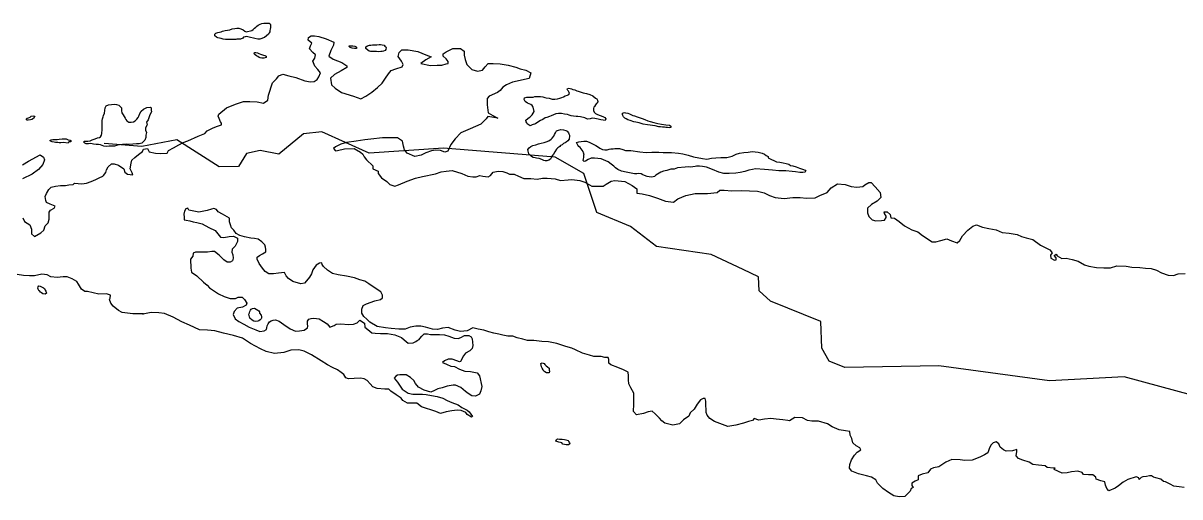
# Model space of a CAD drawing. Header units: metres. Extents: x 13.21 to 19.52, y 42.14 to 46.62.
# Drawn here: x 17.3293 to 17.4799, y 42.7456 to 42.8073 of the extents above; entities that cross this region are included whole.
import ezdxf

# ---------------------------------------------------------------- set-up
doc = ezdxf.new("R2010")
doc.units = ezdxf.units.M
doc.header["$MEASUREMENT"] = 0
doc.layers.add('CESTE', color=5, linetype='Continuous')
doc.layers.add('hr', color=9, linetype='Continuous')

msp = doc.modelspace()

# ---------------------------------------------------------------- linework, layer by layer
at = {"layer": 'CESTE'}
msp.add_lwpolyline([(17.48397, 42.75814), (17.47258, 42.76123), (17.46286, 42.76072), (17.44847, 42.76266), (17.43625, 42.76244), (17.4342, 42.76325), (17.43323, 42.76496), (17.43311, 42.76843), (17.42658, 42.77106), (17.42508, 42.7724), (17.42499, 42.77422), (17.423, 42.7752), (17.41885, 42.77717), (17.41171, 42.7782), (17.40832, 42.78079), (17.40398, 42.78262), (17.40227, 42.7877), (17.39855, 42.78982), (17.38401, 42.79099), (17.37431, 42.79034), (17.36818, 42.79313), (17.36576, 42.79286), (17.36256, 42.79021), (17.36014, 42.7907), (17.35835, 42.79032), (17.35732, 42.78862), (17.3548, 42.78858), (17.34929, 42.79209), (17.34473, 42.7912), (17.33981, 42.79162)], dxfattribs=at)
at = {"layer": 'hr'}
for points in [[(17.35886, 42.80626), (17.35907, 42.80633), (17.35924, 42.80643), (17.35939, 42.80661), (17.35956, 42.80673), (17.35972, 42.80687), (17.35989, 42.80701), (17.36013, 42.80716), (17.36034, 42.80723), (17.36062, 42.80726), (17.36089, 42.80727), (17.3613, 42.80727), (17.36143, 42.80719), (17.3615, 42.80704), (17.3615, 42.80689), (17.3615, 42.80669), (17.36144, 42.80648), (17.3614, 42.8063), (17.36139, 42.80615), (17.36132, 42.806), (17.36124, 42.80585), (17.36097, 42.80564), (17.3607, 42.8054), (17.36011, 42.8052), (17.35983, 42.8052), (17.35944, 42.80526), (17.35926, 42.80533), (17.35889, 42.80542), (17.35869, 42.80546), (17.35853, 42.80549), (17.35832, 42.80554), (17.35817, 42.8055), (17.35796, 42.80543), (17.35786, 42.80531), (17.35757, 42.80519), (17.35731, 42.80518), (17.35711, 42.80517), (17.35695, 42.80515), (17.3566, 42.80515), (17.35636, 42.80513), (17.35583, 42.80516), (17.35562, 42.80516), (17.35534, 42.80518), (17.35505, 42.80526), (17.35483, 42.8053), (17.35462, 42.80535), (17.35444, 42.80546), (17.35423, 42.80562), (17.35423, 42.80583), (17.35438, 42.80596), (17.35462, 42.80604), (17.35483, 42.80611), (17.35504, 42.80616), (17.35524, 42.80622), (17.35558, 42.80633), (17.35588, 42.80636), (17.3562, 42.80642), (17.35648, 42.80651), (17.35682, 42.80659), (17.3571, 42.80661), (17.35738, 42.8066), (17.35764, 42.80654), (17.35794, 42.8064), (17.35816, 42.80623), (17.35831, 42.80615), (17.3585, 42.80617), (17.35886, 42.80626)], [(17.3724, 42.80397), (17.37209, 42.80402), (17.37185, 42.80408), (17.3717, 42.80421), (17.37174, 42.80433), (17.37203, 42.80433), (17.37219, 42.8043), (17.37244, 42.80428), (17.37261, 42.8042), (17.37272, 42.80411), (17.37263, 42.80399), (17.3724, 42.80397)], [(17.37414, 42.80375), (17.3739, 42.80398), (17.37391, 42.8042), (17.3741, 42.80433), (17.37438, 42.80441), (17.37454, 42.80442), (17.37474, 42.80446), (17.37509, 42.80443), (17.37534, 42.80444), (17.37561, 42.80448), (17.3758, 42.80449), (17.37602, 42.80445), (17.37627, 42.8044), (17.37635, 42.80429), (17.37649, 42.80419), (17.37655, 42.80408), (17.37648, 42.80385), (17.37642, 42.8037), (17.37618, 42.80364), (17.37601, 42.8036), (17.37586, 42.80357), (17.37553, 42.80355), (17.37529, 42.80359), (17.37509, 42.80358), (17.37479, 42.80358), (17.37449, 42.80359), (17.37432, 42.80364), (17.37414, 42.80375)], [(17.36018, 42.80325), (17.36056, 42.80312), (17.36076, 42.80304), (17.36092, 42.80296), (17.3609, 42.8028), (17.36061, 42.8027), (17.36037, 42.80271), (17.36015, 42.80275), (17.36, 42.8028), (17.35981, 42.80291), (17.35967, 42.80301), (17.35947, 42.80316), (17.35937, 42.80326), (17.35941, 42.80343), (17.35959, 42.80344), (17.35979, 42.8034), (17.35996, 42.80332), (17.36018, 42.80325)], [(17.4022, 42.79822), (17.4026, 42.79811), (17.40303, 42.79798), (17.40344, 42.79782), (17.40378, 42.79752), (17.40397, 42.79742), (17.40405, 42.79726), (17.4041, 42.79704), (17.40398, 42.79687), (17.40389, 42.79676), (17.4038, 42.79662), (17.40367, 42.79644), (17.40356, 42.79632), (17.40352, 42.79614), (17.40352, 42.7959), (17.40359, 42.7957), (17.40379, 42.79549), (17.40405, 42.79536), (17.40438, 42.79525), (17.40474, 42.79513), (17.40498, 42.79497), (17.40511, 42.79483), (17.40506, 42.79459), (17.40478, 42.79462), (17.4045, 42.79468), (17.40412, 42.79476), (17.4037, 42.79484), (17.40333, 42.79489), (17.40311, 42.79483), (17.40273, 42.79476), (17.40241, 42.79493), (17.40183, 42.79506), (17.40149, 42.7951), (17.40128, 42.79512), (17.40094, 42.79517), (17.40061, 42.79521), (17.40036, 42.79528), (17.40013, 42.79536), (17.39976, 42.7954), (17.39934, 42.79549), (17.39898, 42.79552), (17.39863, 42.79545), (17.39831, 42.79535), (17.39801, 42.79521), (17.39779, 42.79511), (17.39744, 42.795), (17.39725, 42.79493), (17.39693, 42.79473), (17.39663, 42.79458), (17.39628, 42.79438), (17.39596, 42.79417), (17.39552, 42.79402), (17.39528, 42.7939), (17.39501, 42.79406), (17.39489, 42.79415), (17.39483, 42.79429), (17.39474, 42.79442), (17.39473, 42.79462), (17.39497, 42.79486), (17.39513, 42.79497), (17.3953, 42.79508), (17.39554, 42.79533), (17.39567, 42.79553), (17.39578, 42.79578), (17.39572, 42.79614), (17.39565, 42.79633), (17.39552, 42.79654), (17.39536, 42.79668), (17.39513, 42.79675), (17.39492, 42.79686), (17.39463, 42.79705), (17.3945, 42.79734), (17.39455, 42.79756), (17.39486, 42.79762), (17.39513, 42.79764), (17.39535, 42.79765), (17.39566, 42.79765), (17.39588, 42.7977), (17.39617, 42.79773), (17.39637, 42.79773), (17.39661, 42.79771), (17.39692, 42.79767), (17.39719, 42.79761), (17.39736, 42.79754), (17.39774, 42.7975), (17.39815, 42.79736), (17.39851, 42.79737), (17.39883, 42.79741), (17.39913, 42.7975), (17.39939, 42.79758), (17.39964, 42.79768), (17.39984, 42.79779), (17.40014, 42.79789), (17.4003, 42.79797), (17.40038, 42.7981), (17.40034, 42.79824), (17.40025, 42.7984), (17.40017, 42.79852), (17.40011, 42.79866), (17.40015, 42.79878), (17.40033, 42.79879), (17.40066, 42.7987), (17.40083, 42.79865), (17.40108, 42.79857), (17.40135, 42.79847), (17.40155, 42.7984), (17.4019, 42.7983), (17.4022, 42.79822)], [(17.33826, 42.79206), (17.33865, 42.79223), (17.33895, 42.79233), (17.33923, 42.79239), (17.33934, 42.79247), (17.33948, 42.79267), (17.33953, 42.79289), (17.33954, 42.79306), (17.33955, 42.79324), (17.33956, 42.79341), (17.33958, 42.79361), (17.33958, 42.79386), (17.33956, 42.79436), (17.33957, 42.79459), (17.33962, 42.7948), (17.3397, 42.79508), (17.33975, 42.79526), (17.33988, 42.79557), (17.33995, 42.79623), (17.3401, 42.79651), (17.3404, 42.79664), (17.3408, 42.79668), (17.34114, 42.79671), (17.34143, 42.79666), (17.34175, 42.79658), (17.34192, 42.79642), (17.34209, 42.79623), (17.3421, 42.79606), (17.34208, 42.79584), (17.34212, 42.79558), (17.3423, 42.79534), (17.34242, 42.79513), (17.34258, 42.79492), (17.34267, 42.79471), (17.3428, 42.79454), (17.34302, 42.7944), (17.34335, 42.79436), (17.34364, 42.79444), (17.34388, 42.79456), (17.34409, 42.79475), (17.34426, 42.79497), (17.34433, 42.79517), (17.34449, 42.79549), (17.34466, 42.79581), (17.34496, 42.79607), (17.3454, 42.79628), (17.34585, 42.79633), (17.34596, 42.79624), (17.34595, 42.79612), (17.34596, 42.79596), (17.34597, 42.79571), (17.34581, 42.79542), (17.34573, 42.79521), (17.34566, 42.79496), (17.34555, 42.79469), (17.34533, 42.79437), (17.34541, 42.79405), (17.34522, 42.79363), (17.3452, 42.79334), (17.34535, 42.79305), (17.34527, 42.79269), (17.34525, 42.79238), (17.34511, 42.79204), (17.3449, 42.79181), (17.34472, 42.79164), (17.34439, 42.79156), (17.34405, 42.79154), (17.34358, 42.79151), (17.3431, 42.79149), (17.34279, 42.79152), (17.34245, 42.79149), (17.34222, 42.79149), (17.34183, 42.79142), (17.34144, 42.79133), (17.34116, 42.79127), (17.34088, 42.79126), (17.34049, 42.79125), (17.34007, 42.79123), (17.33978, 42.79127), (17.33936, 42.79142), (17.33908, 42.79147), (17.3388, 42.79149), (17.33844, 42.79153), (17.3381, 42.79159), (17.3378, 42.79154), (17.3375, 42.79157), (17.33732, 42.79163), (17.33715, 42.79184), (17.33729, 42.79189), (17.33752, 42.79189), (17.33772, 42.7919), (17.338, 42.79195), (17.33826, 42.79206)], [(17.33082, 42.79514), (17.33065, 42.79485), (17.3304, 42.79472), (17.33022, 42.79468), (17.32995, 42.79466), (17.32979, 42.79466), (17.32967, 42.79483), (17.32982, 42.79488), (17.32999, 42.79496), (17.33019, 42.79505), (17.33033, 42.79514), (17.33063, 42.7952), (17.33082, 42.79514)], [(17.40771, 42.7956), (17.40798, 42.79554), (17.40823, 42.79548), (17.40863, 42.79525), (17.40888, 42.79519), (17.40919, 42.79506), (17.40959, 42.79495), (17.40984, 42.79487), (17.4102, 42.79474), (17.4106, 42.79456), (17.41092, 42.79445), (17.41138, 42.79434), (17.41189, 42.79422), (17.41238, 42.79412), (17.41296, 42.79405), (17.41341, 42.79398), (17.41357, 42.79385), (17.41357, 42.79369), (17.41342, 42.79362), (17.41314, 42.79367), (17.41296, 42.79369), (17.41275, 42.79371), (17.41249, 42.79374), (17.41226, 42.79377), (17.41201, 42.79379), (17.41154, 42.79388), (17.41057, 42.79403), (17.41, 42.79413), (17.40945, 42.79428), (17.40905, 42.79438), (17.40879, 42.79444), (17.40831, 42.79458), (17.408, 42.79469), (17.40778, 42.79481), (17.40762, 42.79489), (17.40742, 42.79508), (17.40736, 42.79523), (17.40729, 42.79538), (17.40731, 42.79555), (17.40754, 42.79564), (17.40771, 42.7956)], [(17.4004, 42.7927), (17.4004, 42.79249), (17.40034, 42.79228), (17.40036, 42.79215), (17.4002, 42.79194), (17.39997, 42.79177), (17.39983, 42.79169), (17.3996, 42.79159), (17.39943, 42.79144), (17.39923, 42.79133), (17.39914, 42.79122), (17.39888, 42.79104), (17.39873, 42.79088), (17.39848, 42.79052), (17.39831, 42.7902), (17.39812, 42.78994), (17.398, 42.78975), (17.39792, 42.78954), (17.3977, 42.78941), (17.39747, 42.78934), (17.39725, 42.78933), (17.39707, 42.78938), (17.39682, 42.78951), (17.39646, 42.78966), (17.39612, 42.7897), (17.39591, 42.78972), (17.39568, 42.78976), (17.39544, 42.78989), (17.39532, 42.79002), (17.39523, 42.79014), (17.3951, 42.79027), (17.39507, 42.79043), (17.39501, 42.79062), (17.39496, 42.79082), (17.39516, 42.79104), (17.39537, 42.79119), (17.39563, 42.79132), (17.396, 42.79141), (17.39636, 42.79157), (17.39672, 42.79164), (17.39709, 42.79172), (17.39737, 42.79184), (17.3977, 42.79195), (17.39802, 42.79215), (17.39815, 42.79231), (17.39834, 42.79254), (17.39844, 42.79277), (17.39856, 42.79301), (17.39871, 42.79323), (17.39898, 42.79335), (17.39929, 42.79343), (17.3996, 42.7934), (17.39991, 42.79329), (17.40008, 42.79319), (17.40026, 42.79301), (17.40033, 42.79284), (17.4004, 42.7927)], [(17.33398, 42.79218), (17.33436, 42.79221), (17.33463, 42.79222), (17.33487, 42.7922), (17.33516, 42.7921), (17.33541, 42.79202), (17.33559, 42.79189), (17.33546, 42.79183), (17.33525, 42.79181), (17.33513, 42.79164), (17.33451, 42.79171), (17.33421, 42.79167), (17.33398, 42.79169), (17.33378, 42.79171), (17.33349, 42.79174), (17.33331, 42.79176), (17.33308, 42.79181), (17.33291, 42.79185), (17.33276, 42.79199), (17.33291, 42.7921), (17.33313, 42.79211), (17.33346, 42.79213), (17.33373, 42.79213), (17.33398, 42.79218)], [(17.40769, 42.79069), (17.4084, 42.79067), (17.40957, 42.79052), (17.41038, 42.79044), (17.41111, 42.79046), (17.41144, 42.79046), (17.41203, 42.79048), (17.41259, 42.79042), (17.41368, 42.79042), (17.41459, 42.79034), (17.41517, 42.79027), (17.41583, 42.79009), (17.41652, 42.78988), (17.41772, 42.78966), (17.41827, 42.78958), (17.41887, 42.78968), (17.41946, 42.78973), (17.42009, 42.78978), (17.42088, 42.78979), (17.42158, 42.78996), (17.4221, 42.79023), (17.42255, 42.79034), (17.42308, 42.79041), (17.42365, 42.79047), (17.42416, 42.79055), (17.42495, 42.79046), (17.42548, 42.79035), (17.42577, 42.79021), (17.426, 42.79006), (17.42627, 42.7899), (17.42626, 42.78972), (17.4267, 42.78951), (17.427, 42.78937), (17.42733, 42.78923), (17.42777, 42.78915), (17.4282, 42.78908), (17.42859, 42.78901), (17.42894, 42.78889), (17.42918, 42.78875), (17.42948, 42.78868), (17.42992, 42.78858), (17.43032, 42.7884), (17.43072, 42.78825), (17.43108, 42.78813), (17.43118, 42.78799), (17.43104, 42.78786), (17.43079, 42.78782), (17.43039, 42.78782), (17.42983, 42.7879), (17.42938, 42.78794), (17.42858, 42.78806), (17.42767, 42.78806), (17.42684, 42.78814), (17.42579, 42.78823), (17.42461, 42.78829), (17.42424, 42.78821), (17.42373, 42.78811), (17.42322, 42.78794), (17.42262, 42.78784), (17.42204, 42.78776), (17.42119, 42.78769), (17.42049, 42.78771), (17.41982, 42.78788), (17.41901, 42.7882), (17.41823, 42.7885), (17.41771, 42.7886), (17.41732, 42.78866), (17.41693, 42.78866), (17.41677, 42.78862), (17.41647, 42.78857), (17.41618, 42.78854), (17.4159, 42.78855), (17.41547, 42.7885), (17.41444, 42.78842), (17.41403, 42.78828), (17.41359, 42.78828), (17.41309, 42.78809), (17.41262, 42.78798), (17.4123, 42.78787), (17.41186, 42.78761), (17.41163, 42.78747), (17.41145, 42.7873), (17.41111, 42.78721), (17.41078, 42.78724), (17.4105, 42.78732), (17.41016, 42.78742), (17.40995, 42.7875), (17.40974, 42.78764), (17.40938, 42.7877), (17.40915, 42.78767), (17.40888, 42.78764), (17.40843, 42.78772), (17.40777, 42.78787), (17.40717, 42.78799), (17.4067, 42.78823), (17.4064, 42.78842), (17.40617, 42.78866), (17.40582, 42.78892), (17.40544, 42.78921), (17.40482, 42.78947), (17.40451, 42.7896), (17.40408, 42.78964), (17.40365, 42.7897), (17.40322, 42.78967), (17.40281, 42.78953), (17.40249, 42.78928), (17.40229, 42.78925), (17.40219, 42.78937), (17.40221, 42.7896), (17.40228, 42.7898), (17.40226, 42.78999), (17.40228, 42.79012), (17.4023, 42.79025), (17.40224, 42.7904), (17.40216, 42.79054), (17.40204, 42.79072), (17.40193, 42.7909), (17.40178, 42.79108), (17.40162, 42.79123), (17.40149, 42.79138), (17.40139, 42.79154), (17.40132, 42.79171), (17.4016, 42.79182), (17.40193, 42.79187), (17.40228, 42.7919), (17.4026, 42.7919), (17.40294, 42.79176), (17.4032, 42.79166), (17.40356, 42.79146), (17.40382, 42.79132), (17.40406, 42.7912), (17.40437, 42.79099), (17.4047, 42.79084), (17.40501, 42.79076), (17.40529, 42.79078), (17.40556, 42.79085), (17.40578, 42.79089), (17.40607, 42.79089), (17.40629, 42.79093), (17.40656, 42.79096), (17.4069, 42.79094), (17.40734, 42.79081), (17.40769, 42.79069)], [(17.33205, 42.77272), (17.33215, 42.77252), (17.33223, 42.77239), (17.33227, 42.77224), (17.33232, 42.77211), (17.33214, 42.77197), (17.33185, 42.77202), (17.33167, 42.77215), (17.33156, 42.77223), (17.33142, 42.7724), (17.33132, 42.77248), (17.33122, 42.77264), (17.33119, 42.77276), (17.33122, 42.77296), (17.33133, 42.77307), (17.33151, 42.77303), (17.33176, 42.7729), (17.33192, 42.77281), (17.33205, 42.77272)], [(17.35909, 42.76861), (17.3588, 42.76885), (17.35876, 42.76902), (17.3587, 42.7692), (17.35867, 42.76939), (17.35873, 42.76956), (17.35877, 42.76973), (17.35887, 42.76992), (17.35896, 42.77004), (17.35915, 42.77012), (17.35938, 42.77014), (17.3596, 42.77005), (17.35985, 42.76988), (17.35995, 42.7698), (17.36004, 42.76967), (17.36007, 42.76952), (17.36026, 42.76924), (17.36029, 42.76904), (17.36031, 42.76888), (17.36025, 42.76876), (17.36014, 42.76864), (17.35996, 42.76853), (17.35981, 42.76845), (17.35956, 42.76842), (17.35929, 42.76849), (17.35909, 42.76861)], [(17.39776, 42.76209), (17.39781, 42.76196), (17.39776, 42.76175), (17.39742, 42.76172), (17.3972, 42.76186), (17.39706, 42.76197), (17.39699, 42.76211), (17.39683, 42.76234), (17.39675, 42.76251), (17.3967, 42.76273), (17.39666, 42.76297), (17.39686, 42.76306), (17.39709, 42.76295), (17.39721, 42.76282), (17.39738, 42.76264), (17.39754, 42.76252), (17.39774, 42.76233), (17.39776, 42.76209)], [(17.39946, 42.75309), (17.39975, 42.75307), (17.39992, 42.75301), (17.40021, 42.75291), (17.40033, 42.75277), (17.4004, 42.75264), (17.40044, 42.75249), (17.40027, 42.75238), (17.39998, 42.75237), (17.39955, 42.75247), (17.39942, 42.75261), (17.39924, 42.75269), (17.39901, 42.75273), (17.39874, 42.7528), (17.3986, 42.75286), (17.39871, 42.75305), (17.39882, 42.75313), (17.39911, 42.75311), (17.39946, 42.75309)]]:
    msp.add_lwpolyline(points, close=True, dxfattribs=at)
for points in [[(17.32924, 42.78191), (17.32948, 42.78146), (17.33015, 42.781), (17.33035, 42.78044), (17.33036, 42.77984), (17.33074, 42.77949), (17.3316, 42.77995), (17.33198, 42.78031), (17.33216, 42.78087), (17.33254, 42.78126), (17.33268, 42.78176), (17.33268, 42.78214), (17.33267, 42.78267), (17.33286, 42.78292), (17.33334, 42.78317), (17.33343, 42.78345), (17.3328, 42.78369), (17.33232, 42.7839), (17.33222, 42.78418), (17.33217, 42.78468), (17.33231, 42.7851), (17.33264, 42.78563), (17.33292, 42.78591), (17.3335, 42.78606), (17.33416, 42.78613), (17.33479, 42.78614), (17.33522, 42.78621), (17.33579, 42.78628), (17.33598, 42.78643), (17.33694, 42.78636), (17.33751, 42.78643), (17.33813, 42.78665), (17.33875, 42.7869), (17.33917, 42.78711), (17.33965, 42.78736), (17.33965, 42.78736), (17.33975, 42.78745), (17.34003, 42.78784), (17.34012, 42.78819), (17.34036, 42.78855), (17.34078, 42.78894), (17.34112, 42.78897), (17.34169, 42.78876), (17.34241, 42.78831), (17.34251, 42.78789), (17.34285, 42.78761), (17.34357, 42.78754), (17.34347, 42.78779), (17.34323, 42.78832), (17.34336, 42.78902), (17.34345, 42.78941), (17.34383, 42.7898), (17.34431, 42.79015), (17.34483, 42.79054), (17.34497, 42.79086), (17.34545, 42.79097), (17.34569, 42.79051), (17.34651, 42.79034), (17.34713, 42.79031), (17.34804, 42.79035), (17.34822, 42.7907), (17.34884, 42.79102), (17.34955, 42.79142), (17.35013, 42.79174), (17.3507, 42.79195), (17.35208, 42.79256), (17.35293, 42.79291), (17.35322, 42.79327), (17.35403, 42.79362), (17.3546, 42.79387), (17.35512, 42.79402), (17.35512, 42.79426), (17.35498, 42.79444), (17.35478, 42.79486), (17.35468, 42.79514), (17.35477, 42.79543), (17.35577, 42.79626), (17.35691, 42.79672), (17.35796, 42.79705), (17.35877, 42.79705), (17.35973, 42.79702), (17.36055, 42.79685), (17.36112, 42.79724), (17.3612, 42.79791), (17.36176, 42.7995), (17.36224, 42.80003), (17.36257, 42.80042), (17.36309, 42.80063), (17.36386, 42.80042), (17.36477, 42.80018), (17.36597, 42.79977), (17.36669, 42.79963), (17.36717, 42.79967), (17.36755, 42.79992), (17.36778, 42.8003), (17.36797, 42.8008), (17.36763, 42.80122), (17.36724, 42.80168), (17.36699, 42.80234), (17.36723, 42.80273), (17.36732, 42.80316), (17.36698, 42.80347), (17.36655, 42.80393), (17.36669, 42.80431), (17.36688, 42.80467), (17.36639, 42.80505), (17.36644, 42.8054), (17.36677, 42.80562), (17.3672, 42.80562), (17.36778, 42.80555), (17.36874, 42.80524), (17.36974, 42.80479), (17.3697, 42.8044), (17.36932, 42.80369), (17.36909, 42.80299), (17.36962, 42.80257), (17.37078, 42.80215), (17.3714, 42.8017), (17.3714, 42.80149), (17.37069, 42.80106), (17.36983, 42.8006), (17.36931, 42.8001), (17.36942, 42.79926), (17.3699, 42.7988), (17.37072, 42.79824), (17.3723, 42.79776), (17.37326, 42.79743), (17.37388, 42.79775), (17.37469, 42.79828), (17.3754, 42.79888), (17.37602, 42.79945), (17.37644, 42.80009), (17.37686, 42.80069), (17.3772, 42.80111), (17.37781, 42.80133), (17.37863, 42.80158), (17.37877, 42.8019), (17.37852, 42.80232), (17.37809, 42.80295), (17.37822, 42.80344), (17.37856, 42.8038), (17.37942, 42.8038), (17.38066, 42.80356), (17.38172, 42.80315), (17.38239, 42.80287), (17.38168, 42.80248), (17.38106, 42.80201), (17.38231, 42.80177), (17.38317, 42.80178), (17.38379, 42.80182), (17.38436, 42.80196), (17.3846, 42.80203), (17.3846, 42.80228), (17.38435, 42.80263), (17.38397, 42.80298), (17.38397, 42.80326), (17.38435, 42.80355), (17.3852, 42.80397), (17.38621, 42.80398), (17.38669, 42.80363), (17.38669, 42.8031), (17.3868, 42.80254), (17.38704, 42.80187), (17.38767, 42.80124), (17.38844, 42.801), (17.38906, 42.80114), (17.38944, 42.80157), (17.38981, 42.80203), (17.39048, 42.80203), (17.39139, 42.80196), (17.3924, 42.80179), (17.39341, 42.80155), (17.39398, 42.80134), (17.3947, 42.80114), (17.39537, 42.80079), (17.39514, 42.80008), (17.39299, 42.79958), (17.39218, 42.79922), (17.39171, 42.79894), (17.39138, 42.79851), (17.39105, 42.79826), (17.38995, 42.79777), (17.38967, 42.79746), (17.38967, 42.79665), (17.38983, 42.7956), (17.39041, 42.79525), (17.39108, 42.7949), (17.38979, 42.79511), (17.38955, 42.79482), (17.38884, 42.79411), (17.38746, 42.79351), (17.38627, 42.79301), (17.38551, 42.79219), (17.38494, 42.79145), (17.38457, 42.7906), (17.38419, 42.79046), (17.38361, 42.79067), (17.38294, 42.79074), (17.38242, 42.79066), (17.3817, 42.79038), (17.38108, 42.79009), (17.38027, 42.78991), (17.37926, 42.79033), (17.37892, 42.79079), (17.37878, 42.79124), (17.37867, 42.79191), (17.378, 42.79233), (17.37604, 42.79232), (17.37456, 42.79217), (17.37375, 42.7921), (17.37265, 42.79191), (17.37136, 42.79173), (17.37064, 42.79152), (17.36993, 42.79116), (17.36969, 42.79095), (17.36993, 42.79063), (17.37022, 42.7907), (17.37113, 42.79092), (17.37237, 42.79093), (17.37319, 42.79047), (17.37348, 42.79023), (17.37367, 42.78988), (17.37396, 42.78946), (17.37478, 42.78869), (17.37479, 42.7883), (17.37551, 42.78802), (17.37551, 42.7877), (17.37595, 42.78714), (17.37662, 42.78665), (17.37701, 42.78627), (17.37768, 42.78606), (17.37816, 42.7862), (17.37925, 42.7867), (17.38035, 42.78709), (17.38125, 42.78731), (17.38297, 42.78767), (17.38369, 42.78791), (17.38436, 42.78801), (17.38512, 42.78809), (17.38637, 42.78771), (17.38718, 42.78733), (17.38781, 42.78726), (17.38824, 42.78726), (17.38871, 42.78744), (17.3891, 42.78734), (17.38981, 42.78727), (17.3901, 42.78745), (17.39029, 42.78766), (17.39048, 42.78787), (17.3911, 42.78798), (17.39172, 42.78795), (17.39225, 42.78777), (17.39258, 42.7876), (17.39321, 42.7876), (17.39378, 42.78736), (17.39445, 42.78705), (17.39536, 42.78705), (17.39618, 42.78695), (17.39689, 42.78709), (17.39751, 42.7871), (17.39852, 42.787), (17.39924, 42.78677), (17.40024, 42.78685), (17.40072, 42.78692), (17.40173, 42.78679), (17.4024, 42.78658), (17.40331, 42.78605), (17.40479, 42.78606), (17.40517, 42.78631), (17.40584, 42.7867), (17.40632, 42.78677), (17.40761, 42.78664), (17.40857, 42.78615), (17.40915, 42.7857), (17.40915, 42.78513), (17.40987, 42.78503), (17.41083, 42.78482), (17.41184, 42.78448), (17.41289, 42.7841), (17.41395, 42.78396), (17.41452, 42.78439), (17.41556, 42.78481), (17.41676, 42.78507), (17.41838, 42.78509), (17.41962, 42.7852), (17.41996, 42.78552), (17.42053, 42.78553), (17.42153, 42.78546), (17.42283, 42.7855), (17.42383, 42.78544), (17.42488, 42.78541), (17.42575, 42.78516), (17.42642, 42.78481), (17.42719, 42.78457), (17.42833, 42.78444), (17.42948, 42.78455), (17.43044, 42.78459), (17.43125, 42.78449), (17.4324, 42.78453), (17.43297, 42.78483), (17.43392, 42.78522), (17.43444, 42.78582), (17.4353, 42.78636), (17.4363, 42.78625), (17.43707, 42.78601), (17.43779, 42.78591), (17.4386, 42.78602), (17.43884, 42.78623), (17.43936, 42.78652), (17.43965, 42.78652), (17.44018, 42.78596), (17.44086, 42.78522), (17.44091, 42.78455), (17.44044, 42.78409), (17.43972, 42.78367), (17.4392, 42.78317), (17.43921, 42.78257), (17.43935, 42.78208), (17.43979, 42.78166), (17.44027, 42.78155), (17.44103, 42.78156), (17.44141, 42.78163), (17.4416, 42.78198), (17.4416, 42.78216), (17.44141, 42.78248), (17.44136, 42.78269), (17.44174, 42.78269), (17.44212, 42.78234), (17.44222, 42.78192), (17.4427, 42.78188), (17.44333, 42.78146), (17.444, 42.7809), (17.44496, 42.78038), (17.44573, 42.7801), (17.44636, 42.77961), (17.44761, 42.77881), (17.44808, 42.77881), (17.44875, 42.77895), (17.44952, 42.77919), (17.45014, 42.77894), (17.45086, 42.77866), (17.45119, 42.77898), (17.45157, 42.77958), (17.45223, 42.78033), (17.4529, 42.78082), (17.45337, 42.781), (17.45414, 42.78072), (17.455, 42.78055), (17.45596, 42.78034), (17.45673, 42.78003), (17.45764, 42.77993), (17.45869, 42.77976), (17.45922, 42.77948), (17.45984, 42.77934), (17.4607, 42.7791), (17.46172, 42.77836), (17.46292, 42.77777), (17.46321, 42.77738), (17.46302, 42.77707), (17.46307, 42.77668), (17.46355, 42.77643), (17.46374, 42.77644), (17.46374, 42.77672), (17.4635, 42.777), (17.46373, 42.77718), (17.46388, 42.77696), (17.4645, 42.77662), (17.46503, 42.77665), (17.46584, 42.77648), (17.46661, 42.77626), (17.46743, 42.7758), (17.468, 42.77563), (17.46901, 42.77546), (17.46996, 42.77543), (17.47082, 42.77543), (17.47164, 42.77568), (17.47288, 42.77565), (17.4736, 42.77551), (17.47465, 42.77545), (17.47537, 42.77538), (17.47613, 42.77531), (17.4768, 42.7751), (17.47748, 42.77476), (17.47834, 42.77444), (17.47901, 42.77441), (17.47963, 42.77462), (17.48054, 42.77466)], [(17.32921, 42.78882), (17.32997, 42.78931), (17.33149, 42.79013), (17.33193, 42.78982), (17.33207, 42.78947), (17.33184, 42.78887), (17.33127, 42.78823), (17.33047, 42.78759), (17.32918, 42.78698)], [(17.48043, 42.74682), (17.47976, 42.74689), (17.47905, 42.74699), (17.47857, 42.74723), (17.47799, 42.74755), (17.4777, 42.74758), (17.47737, 42.7479), (17.47674, 42.74807), (17.47641, 42.74814), (17.47617, 42.74835), (17.47588, 42.74835), (17.4755, 42.74824), (17.47502, 42.7482), (17.47483, 42.7481), (17.47455, 42.74785), (17.4745, 42.74806), (17.47416, 42.7482), (17.47306, 42.74784), (17.47249, 42.74752), (17.47188, 42.74703), (17.47145, 42.74671), (17.47059, 42.74637), (17.47035, 42.74669), (17.47016, 42.74711), (17.4701, 42.74753), (17.46958, 42.74767), (17.46895, 42.74791), (17.4689, 42.74816), (17.46852, 42.74844), (17.46795, 42.74844), (17.46732, 42.7485), (17.46713, 42.74875), (17.46656, 42.74892), (17.46574, 42.74885), (17.46517, 42.74874), (17.46455, 42.74867), (17.4635, 42.74916), (17.46364, 42.74933), (17.4634, 42.74933), (17.46258, 42.74943), (17.4623, 42.74964), (17.46144, 42.74971), (17.46072, 42.74981), (17.46024, 42.75009), (17.45942, 42.75037), (17.45885, 42.75058), (17.45856, 42.75093), (17.45865, 42.75149), (17.45865, 42.75177), (17.45807, 42.7516), (17.45726, 42.75152), (17.45688, 42.75173), (17.45645, 42.75205), (17.4563, 42.7525), (17.45596, 42.75275), (17.45553, 42.75264), (17.45525, 42.75232), (17.45501, 42.75183), (17.45487, 42.75132), (17.4544, 42.75107), (17.45383, 42.75075), (17.45283, 42.75036), (17.45187, 42.75032), (17.45125, 42.75042), (17.45015, 42.75045), (17.44939, 42.75013), (17.44887, 42.74977), (17.44849, 42.74949), (17.44777, 42.74938), (17.44739, 42.7492), (17.44706, 42.74874), (17.4463, 42.74856), (17.44577, 42.74835), (17.44578, 42.74779), (17.4454, 42.74764), (17.44497, 42.74739), (17.44497, 42.74708), (17.44512, 42.7468), (17.44488, 42.74669), (17.44474, 42.74634), (17.44441, 42.74598), (17.44403, 42.74563), (17.44331, 42.74559), (17.44264, 42.74573), (17.44192, 42.74615), (17.4412, 42.74667), (17.44048, 42.74737), (17.44028, 42.74779), (17.4397, 42.74814), (17.43908, 42.74835), (17.43803, 42.74859), (17.43716, 42.74894), (17.43683, 42.74933), (17.43687, 42.74982), (17.4371, 42.75042), (17.43748, 42.75102), (17.43786, 42.75141), (17.43834, 42.7517), (17.43819, 42.75198), (17.43771, 42.75222), (17.43728, 42.75261), (17.43717, 42.75317), (17.43693, 42.75363), (17.43688, 42.7541), (17.43631, 42.75417), (17.43549, 42.75434), (17.43458, 42.75469), (17.434, 42.75511), (17.4328, 42.75545), (17.43194, 42.75545), (17.43137, 42.75555), (17.43075, 42.7559), (17.42974, 42.75593), (17.42903, 42.75547), (17.42884, 42.75554), (17.42817, 42.75561), (17.42731, 42.75571), (17.42659, 42.75578), (17.42578, 42.7557), (17.42506, 42.75559), (17.42444, 42.7558), (17.4242, 42.75555), (17.42368, 42.75541), (17.42306, 42.75519), (17.42206, 42.75491), (17.42101, 42.75476), (17.41995, 42.75514), (17.41928, 42.7554), (17.41865, 42.75579), (17.41832, 42.75621), (17.41817, 42.75656), (17.41817, 42.75691), (17.41816, 42.75751), (17.41816, 42.75804), (17.41806, 42.75839), (17.41782, 42.75839), (17.41744, 42.75821), (17.41701, 42.75765), (17.41664, 42.75701), (17.41611, 42.75652), (17.41593, 42.75609), (17.41526, 42.7556), (17.41473, 42.75508), (17.41384, 42.75492), (17.41283, 42.7552), (17.41244, 42.75548), (17.41211, 42.75586), (17.41157, 42.75642), (17.41114, 42.75674), (17.41062, 42.75666), (17.41005, 42.75645), (17.40914, 42.75627), (17.40875, 42.75669), (17.40879, 42.75764), (17.40878, 42.75908), (17.40839, 42.75979), (17.40814, 42.76031), (17.40809, 42.76081), (17.40809, 42.76137), (17.40803, 42.76183), (17.40741, 42.76211), (17.40669, 42.76242), (17.40578, 42.76277), (17.40554, 42.76298), (17.40553, 42.76347), (17.40544, 42.76372), (17.40501, 42.76375), (17.40453, 42.76385), (17.40357, 42.76385), (17.40299, 42.76402), (17.40208, 42.7643), (17.40117, 42.76473), (17.40069, 42.76494), (17.39992, 42.76519), (17.39877, 42.76557), (17.39767, 42.76577), (17.39681, 42.7658), (17.39576, 42.76594), (17.39495, 42.76597), (17.39432, 42.76614), (17.3936, 42.76628), (17.39303, 42.76652), (17.39236, 42.76652), (17.39174, 42.76666), (17.39121, 42.76679), (17.39054, 42.7669), (17.38992, 42.76707), (17.38924, 42.76728), (17.38853, 42.76741), (17.38781, 42.76762), (17.38709, 42.76723), (17.38623, 42.76712), (17.38552, 42.76729), (17.3846, 42.76764), (17.38389, 42.76755), (17.38322, 42.7674), (17.38255, 42.76744), (17.38164, 42.76768), (17.38106, 42.76782), (17.38039, 42.76781), (17.37968, 42.76767), (17.37901, 42.76742), (17.3782, 42.76741), (17.3772, 42.76751), (17.37643, 42.76758), (17.37538, 42.76778), (17.37441, 42.76834), (17.37403, 42.76873), (17.37364, 42.76908), (17.37335, 42.76953), (17.37335, 42.77003), (17.37353, 42.77052), (17.37396, 42.77074), (17.37506, 42.77113), (17.37582, 42.77127), (17.37606, 42.77152), (17.37605, 42.77187), (17.37586, 42.7723), (17.37499, 42.77285), (17.37427, 42.77331), (17.37374, 42.77366), (17.37312, 42.77387), (17.3724, 42.77411), (17.37139, 42.77431), (17.37029, 42.7745), (17.36957, 42.77467), (17.3689, 42.77509), (17.36837, 42.77558), (17.36822, 42.77583), (17.36817, 42.77607), (17.36788, 42.776), (17.36741, 42.77575), (17.36698, 42.77515), (17.3668, 42.77462), (17.36656, 42.7742), (17.36618, 42.77374), (17.3659, 42.77342), (17.36542, 42.77331), (17.36437, 42.77362), (17.36384, 42.77401), (17.3635, 42.77439), (17.36331, 42.77482), (17.36254, 42.77471), (17.36187, 42.77463), (17.36125, 42.77463), (17.36077, 42.77494), (17.36043, 42.77536), (17.35999, 42.77596), (17.35975, 42.77652), (17.35975, 42.7768), (17.36003, 42.77702), (17.36046, 42.77723), (17.36089, 42.77751), (17.36088, 42.7778), (17.36083, 42.77811), (17.36073, 42.77839), (17.36035, 42.77878), (17.35987, 42.77913), (17.35939, 42.77923), (17.35891, 42.77926), (17.35809, 42.77944), (17.35747, 42.77964), (17.35699, 42.77989), (17.3567, 42.78031), (17.35631, 42.78069), (17.35636, 42.78076), (17.35616, 42.7814), (17.35616, 42.78189), (17.35524, 42.78241), (17.35467, 42.78269), (17.35447, 42.78301), (17.35409, 42.78315), (17.3538, 42.78307), (17.35323, 42.78286), (17.35213, 42.78268), (17.35084, 42.78292), (17.35074, 42.7832), (17.35045, 42.78309), (17.35027, 42.78281), (17.35022, 42.78239), (17.35023, 42.78203), (17.35023, 42.78165), (17.35052, 42.78161), (17.351, 42.78154), (17.35143, 42.78141), (17.35191, 42.7813), (17.35258, 42.78113), (17.35344, 42.78068), (17.35426, 42.78026), (17.35499, 42.77942), (17.35542, 42.77937), (17.35609, 42.77951), (17.35666, 42.77952), (17.35719, 42.77927), (17.35719, 42.77885), (17.35686, 42.77825), (17.35648, 42.77786), (17.35644, 42.77747), (17.35659, 42.77709), (17.35664, 42.77666), (17.35655, 42.77631), (17.35622, 42.77613), (17.35583, 42.77617), (17.3554, 42.77644), (17.35511, 42.77676), (17.35482, 42.77708), (17.35419, 42.77753), (17.35386, 42.77753), (17.35329, 42.77745), (17.35171, 42.77745), (17.35142, 42.77734), (17.35138, 42.77695), (17.35105, 42.77656), (17.35111, 42.77536), (17.35121, 42.77484), (17.35188, 42.77435), (17.35275, 42.77354), (17.35323, 42.77316), (17.35353, 42.77281), (17.35473, 42.77204), (17.35545, 42.77167), (17.35622, 42.77143), (17.35665, 42.7714), (17.35693, 42.77143), (17.35727, 42.77161), (17.35779, 42.77161), (17.35808, 42.7713), (17.35842, 42.77081), (17.35833, 42.77053), (17.35785, 42.77031), (17.35714, 42.77017), (17.35676, 42.76974), (17.35662, 42.76932), (17.35687, 42.76876), (17.35735, 42.76841), (17.35802, 42.76809), (17.35869, 42.76768), (17.35956, 42.76736), (17.36009, 42.76712), (17.36066, 42.76719), (17.36094, 42.76737), (17.36099, 42.76762), (17.36103, 42.76786), (17.36117, 42.76811), (17.36136, 42.76836), (17.36155, 42.7685), (17.36184, 42.76861), (17.36213, 42.76865), (17.3626, 42.76847), (17.36323, 42.76802), (17.36405, 42.76746), (17.36472, 42.76718), (17.36525, 42.76722), (17.36587, 42.76729), (17.3663, 42.76758), (17.36634, 42.76782), (17.36629, 42.7681), (17.36629, 42.76849), (17.36647, 42.76874), (17.36676, 42.76881), (17.36714, 42.76888), (17.36781, 42.76878), (17.36839, 42.76843), (17.36887, 42.76812), (17.36921, 42.7677), (17.36978, 42.76791), (17.37002, 42.76809), (17.37064, 42.76813), (17.37164, 42.76803), (17.37227, 42.76807), (17.37274, 42.76825), (17.37312, 42.7686), (17.3737, 42.7682), (17.37375, 42.76767), (17.37414, 42.76739), (17.37467, 42.76694), (17.3751, 42.7669), (17.37582, 42.76687), (17.37672, 42.76688), (17.37768, 42.76667), (17.37854, 42.76636), (17.37888, 42.76604), (17.37941, 42.76562), (17.38003, 42.76566), (17.38041, 42.7658), (17.38056, 42.76595), (17.38084, 42.76609), (17.38094, 42.76619), (17.38117, 42.76651), (17.3815, 42.7668), (17.38193, 42.7668), (17.38232, 42.76673), (17.38347, 42.76674), (17.38413, 42.7667), (17.38471, 42.76653), (17.38538, 42.76625), (17.38591, 42.76622), (17.38624, 42.76636), (17.38672, 42.76661), (17.38729, 42.76662), (17.38758, 42.76641), (17.38773, 42.76616), (17.38783, 42.76528), (17.38774, 42.76489), (17.38741, 42.76461), (17.38688, 42.76432), (17.3866, 42.76394), (17.38622, 42.76323), (17.38608, 42.76316), (17.38575, 42.7633), (17.38512, 42.7635), (17.3846, 42.7635), (17.38412, 42.76329), (17.38388, 42.76308), (17.38441, 42.76287), (17.38494, 42.76262), (17.38542, 42.76256), (17.38609, 42.76221), (17.38676, 42.76196), (17.38753, 42.76193), (17.38839, 42.76173), (17.38868, 42.76134), (17.38898, 42.75997), (17.38884, 42.7594), (17.3887, 42.75898), (17.38818, 42.7587), (17.3877, 42.75873), (17.38722, 42.75904), (17.38688, 42.75932), (17.38626, 42.75981), (17.38554, 42.76013), (17.38525, 42.76012), (17.38449, 42.76001), (17.38382, 42.7598), (17.38325, 42.75966), (17.38282, 42.75944), (17.38234, 42.75923), (17.38148, 42.75947), (17.38076, 42.75989), (17.38037, 42.76034), (17.38013, 42.76073), (17.3797, 42.76112), (17.37912, 42.76146), (17.37859, 42.7615), (17.37831, 42.76146), (17.37802, 42.76142), (17.37778, 42.76132), (17.37759, 42.76103), (17.37803, 42.76051), (17.37861, 42.75963), (17.37938, 42.75911), (17.38, 42.75897), (17.38125, 42.75898), (17.38173, 42.75891), (17.38244, 42.75881), (17.38316, 42.75867), (17.38393, 42.75843), (17.38446, 42.75815), (17.38508, 42.7579), (17.3859, 42.75759), (17.38638, 42.75721), (17.3871, 42.75689), (17.38734, 42.75665), (17.38778, 42.75605), (17.38763, 42.75595), (17.38706, 42.75633), (17.38691, 42.75658), (17.38629, 42.75685), (17.38576, 42.75689), (17.38509, 42.75681), (17.38433, 42.75667), (17.38361, 42.75645), (17.38299, 42.7567), (17.38112, 42.75732), (17.38054, 42.75779), (17.3793, 42.75779), (17.37872, 42.75813), (17.37848, 42.75845), (17.37785, 42.75887), (17.37713, 42.75936), (17.37689, 42.7596), (17.37637, 42.7596), (17.37536, 42.7597), (17.37479, 42.75991), (17.37445, 42.76033), (17.37406, 42.76075), (17.37368, 42.76096), (17.3732, 42.76103), (17.37238, 42.76102), (17.37162, 42.76098), (17.37128, 42.76109), (17.37104, 42.76151), (17.37066, 42.76179), (17.37022, 42.76214), (17.36955, 42.76245), (17.36888, 42.7628), (17.36806, 42.76332), (17.36681, 42.76409), (17.36585, 42.76458), (17.36518, 42.76472), (17.36413, 42.76471), (17.36322, 42.76441), (17.36198, 42.76426), (17.36092, 42.7645), (17.36016, 42.76485), (17.35886, 42.76558), (17.35785, 42.76624), (17.35665, 42.76662), (17.35535, 42.7669), (17.35425, 42.76721), (17.3533, 42.76728), (17.35224, 42.76734), (17.35095, 42.76793), (17.34994, 42.76838), (17.34883, 42.76898), (17.34768, 42.76946), (17.34696, 42.76956), (17.34596, 42.76959), (17.34486, 42.76936), (17.34495, 42.76943), (17.34357, 42.76942), (17.34218, 42.76959), (17.3417, 42.76987), (17.34102, 42.77043), (17.34069, 42.77081), (17.34054, 42.77127), (17.34063, 42.77145), (17.34067, 42.77184), (17.34015, 42.77201), (17.33914, 42.77197), (17.33838, 42.77214), (17.33766, 42.77235), (17.33732, 42.77234), (17.33689, 42.77262), (17.3365, 42.77329), (17.33626, 42.77364), (17.33568, 42.77396), (17.33501, 42.77423), (17.33448, 42.77423), (17.33372, 42.77416), (17.3329, 42.77422), (17.33242, 42.7745), (17.33171, 42.7746), (17.33075, 42.77435), (17.33013, 42.77435), (17.32932, 42.77441), (17.3285, 42.77455)]]:
    msp.add_lwpolyline(points, dxfattribs=at)

doc.saveas('drawing.dxf')
